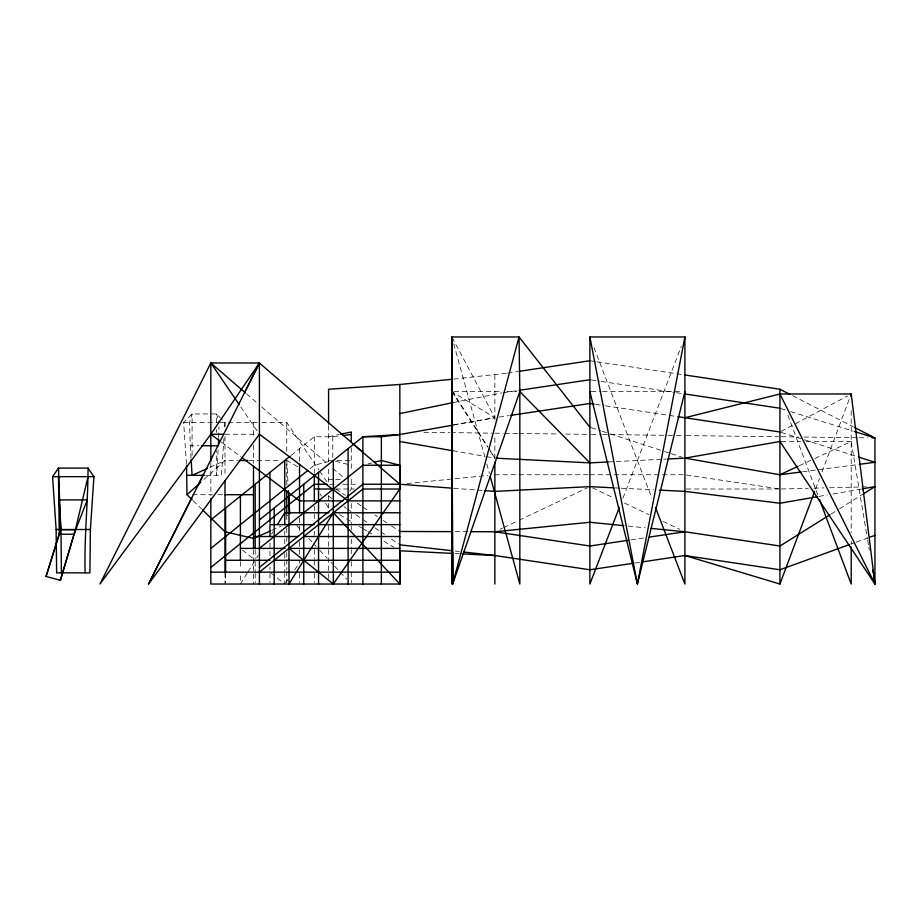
<?xml version="1.0" encoding="UTF-8"?>
<svg xmlns="http://www.w3.org/2000/svg" width="921" height="921" viewBox="0 0 921 921"><rect width="100%" height="100%" fill="white"/><g stroke="black" fill="none" stroke-linecap="round" stroke-linejoin="round"><path stroke-width="0.69" stroke-dasharray="4.61 3.45" d="M218.634 437.544L218.968 426.596M218.127 449.978L216.573 475.351L216.573 451.06M223.953 438.2L221.466 475.351L204.324 475.351M224.712 426.78L225 422.486L221.259 418.687M815.557 489.005L819.517 478.448M821.993 471.851L850.705 395.305M622.941 498.1L681.321 346.296M247.058 573.334L240.404 584.029L240.404 573.472M247.795 572.148L254.449 561.465M256.66 557.896L258.145 555.524M271.442 534.145L272.927 531.762M285.51 582.947L287.778 579.712M294.685 569.846L299.532 562.915L299.532 560.267M349.75 491.169L351.269 489.016L351.269 476.79M186.433 463.919L183.659 422.486L192.086 413.943L216.573 413.943L220.315 417.743M203.886 479.507L225 460.5L237.825 460.5M291.082 455.411L314.314 436.75L332.792 436.75L339.907 435.886M310.089 468.639L314.314 465.255L328.624 461.571M831.099 514.045L838.398 509.474M839.618 508.714L862.77 494.243M781.181 431.327L847.447 395.984M499.999 529.322L502.567 528.101M503.856 527.491L517.982 520.791M519.26 520.181L587.322 487.854M799.359 465.681L813.623 459.026M814.912 458.428L851.2 441.493L867.421 538.866M209.815 467.35L225 460.5M271.856 530.346L281.032 526.305M850.854 544.058L854.872 542.607M856.208 542.124L866.914 538.244M368.009 463.931L371.842 462.952M328.578 436.75L339.25 434.505M452.948 402.627L501.957 392.922M452.948 425.145L494.865 417.743L452.522 338.237M819.057 496.407L827.438 494.945M833.033 493.967L860.974 489.074M453.731 424.754L494.865 417.743L453.074 392.358M453.731 379.095L506.205 373.281M507.632 373.063L517.556 371.577M503.373 392.703L517.556 390.585M499.113 417.098L509.048 415.613M631.012 539.856L645.195 537.726M635.271 562.973L639.519 562.328M802.617 471.771L857.935 464.518M406.932 483.548L487.773 475.466M608.321 461.951L662.211 459.257M663.638 459.188L666.47 459.049M781.342 488.97L808.293 488.303M813.968 488.153L823.892 487.911M829.568 487.762L866.442 486.841M454.076 391.609L501.254 391.609M506.964 391.609L516.98 391.609M591.282 391.609L601.091 391.609M602.495 391.609L682.104 391.609M183.659 422.486L219.094 422.486L216.573 413.943L216.573 422.486M220.28 422.486L260.436 422.486M261.829 422.486L286.765 422.486L318.931 469.998M225.115 434.252L256.556 434.252M781.296 441.493L800.591 441.493M806.301 441.493L851.2 441.493M192.086 455.342L192.086 413.943L189.565 422.486L190.267 445.752L198.706 445.752M249.234 460.5L281.227 460.5M328.578 460.5L331.41 460.5M337.086 460.5L351.269 460.5M494.865 474.752L517.556 474.752M518.972 474.752L588.461 474.752M589.889 474.752L684.902 474.752M328.578 479.507L334.254 479.507M335.67 479.507L341.346 479.507M334.254 484.25L328.578 484.25L328.578 467.292M342.739 484.25L358.511 484.25M335.635 489.005L354.32 489.005M686.329 489.005L778.51 489.005M192.627 494.704L212.337 494.704M217.966 494.704L223.596 494.704M455.158 531.647L469.33 531.682M423.948 432.294L449.483 432.617M450.899 432.628L492.033 433.146M494.865 433.181L503.373 433.284M504.789 433.307L517.556 433.469M518.972 433.48L557.263 433.964M565.77 434.067L588.461 434.355M591.305 434.39L601.229 434.516M602.645 434.528L666.47 435.322M667.886 435.345L674.978 435.437M676.394 435.449L684.902 435.552M686.329 435.575L778.51 436.727M781.342 436.761L798.369 436.98M804.033 437.049L857.935 437.717M859.351 437.74L867.858 437.843M615.412 487.911L619.672 488.118M621.088 488.188L653.703 489.822M455.158 553.533L459.406 553.751M453.731 488.303L476.422 489.995M477.849 490.11L482.097 490.421M628.18 526.098L645.195 527.791M455.158 551.057L459.406 551.529M591.305 360.94L595.553 361.573M596.981 361.792L682.07 374.559M591.305 379.947L599.813 381.225M601.229 381.432L674.978 392.496M676.394 392.703L682.07 393.555M595.553 404.342L604.072 405.62M605.488 405.827L676.394 416.465M686.329 474.971L779.926 489.005M452.948 450.783L485.079 456.413M486.484 456.655L494.865 458.128L494.865 435.84M335.428 461.179L348.633 464.575M781.284 408.659L785.36 409.937M790.794 411.629L853.226 431.143M781.284 432.421L803.008 439.352M804.367 439.778L857.301 456.655M591.247 427.678L600.745 430.775M602.104 431.212L608.885 433.423M610.243 433.86L663.189 451.071M664.548 451.509L669.97 453.27M671.328 453.708L682.196 457.242M592.456 487.854L612.995 497.605M624.553 503.096L648.948 514.689M663.074 521.401L679.767 529.322M792.601 395.731L853.41 426.895M286.765 484.918L286.765 460.5L297.828 466.786M339.63 514.643L353.146 522.76M359.294 526.444L361.746 527.917M362.978 528.654L366.662 530.864M367.893 531.601L374.041 535.285M383.873 541.191L393.693 547.086M335.739 489.005L345.294 495.337M357.198 503.211L361.93 506.354M363.116 507.137L369.045 511.063M374.962 514.989L377.334 516.554M383.251 520.48L386.808 522.84M391.552 525.972L398.655 530.68M328.578 496.131L332.136 498.572M344.017 506.688L346.388 508.311M347.585 509.117L351.143 511.558M355.897 514.804L361.838 518.857M363.024 519.674L367.767 522.921M374.905 527.791L379.648 531.037M380.834 531.843L385.588 535.089M391.529 539.153L398.655 544.023M221.167 442.011L240.68 456.666M242.511 550.09L253.079 558.575M271.027 573L284.75 584.029L284.75 573.472M246.54 393.82L257.362 403.156M261.679 406.898L325.838 462.296M332.792 468.305L344.753 478.621M193.157 500.713L201.377 508.726M284.75 512.767L287.525 515.737M296.758 525.626L301.386 530.577M308.731 538.451L313.267 543.309M314.314 544.438L316.156 546.418M319.852 550.378L327.254 558.299M330.95 562.247L332.792 564.228M334.645 566.208L346.653 579.079M240.784 406.944L257.788 431.88M319.737 471.195L326.967 481.879M451.854 391.609L487.186 446.248M490.26 451.002L494.865 458.128L488.717 448.446M452.648 391.609L487.957 447.238M320.024 493.76L321.452 496.131M325.723 503.257L328.578 508.012M593.987 347.631L651.861 498.1M787.846 415.106L818.067 495.694M453.742 343.832L484.711 456.379M486.795 463.954L489.454 473.613M867.663 540.282L868.595 545.923M868.837 547.339L869.309 550.159M190.267 445.752L191.05 458.439M286.765 460.5L288.204 486.357M851.2 410.754L851.2 532.718M851.2 541.272L851.2 544.115M494.865 374.985L494.865 420.909M351.269 447.675L351.269 471.356M351.281 503.522L351.269 511.443M351.269 514.079L351.269 524.636M351.269 525.96L351.269 529.92M351.269 539.153L351.269 548.398M351.281 549.71L351.269 553.671M351.269 561.591L351.269 569.512M351.281 572.148L351.269 582.705M332.792 436.75L332.792 457.702M328.578 425.571L328.578 461.893M328.578 495.429L328.578 508.484M328.578 525.592L328.578 578.33M314.314 436.75L314.314 473.394M314.314 506.159L314.314 511.443M314.314 514.079L314.314 520.676M314.314 531.233L314.314 535.193M314.314 549.71L314.314 558.955M314.314 560.267L314.314 566.875M314.314 573.472L314.314 582.705M299.532 448.619L299.532 462.872M299.532 518.039L299.532 523.324M299.532 525.96L299.532 531.233M299.532 541.801L299.532 547.074M299.532 549.71L299.532 554.995M299.532 573.472L299.532 582.705M286.765 422.486L286.765 452.05M286.765 515.081L286.765 522.265M286.765 528.009L286.765 535.193M286.765 536.632L286.765 542.377M286.765 552.427L286.765 558.172M286.765 559.611L286.765 569.662M286.765 571.101L286.765 582.59M284.75 531.233L284.75 535.193M284.75 539.153L284.75 544.438M284.75 553.671L284.75 558.955M284.75 561.591L284.75 572.148M269.968 543.114L269.968 556.319M269.968 566.875L269.968 569.512M269.968 573.472L269.968 582.705M255.186 549.71L255.186 558.955M255.186 561.591L255.186 572.148M255.186 573.472L255.186 582.705M253.505 422.486L253.505 437.982M253.505 445.016L253.505 463.378M253.505 549.825L253.505 584.029M240.404 561.591L240.404 569.512M225.622 573.472L225.622 582.705M225 422.486L225 426.711M225 436.566L225 476.295M225 572.724L225 584.029M216.573 429.635L216.573 432.49M210.84 462.803L210.84 495.625"/><path stroke-width="1.38" d="M399.841 584.029L399.841 550.827M85.135 572.85C84.076 537.876 88.036 503.05 88.025 468.098L58.495 468.098L52.578 476.652L56.123 529.506L56.63 572.85L89.89 572.85L90.385 529.506L93.93 476.652L88.025 468.098M192.132 499.712L186.998 494.704L186.526 465.347M218.599 438.914L218.392 445.752L201.515 445.752M619.326 507.494L589.889 584.029L589.889 336.971L684.902 336.971L637.401 584.029L589.889 391.609M88.025 476.652L75.418 529.702L60.268 580.276M684.902 391.609L637.401 584.029L589.889 336.971M452.648 391.609L451.854 391.609L452.648 584.029L519.041 336.971L451.854 336.971L451.854 584.029L452.602 581.255M46.05 576.465L60.648 529.702L75.418 529.702L60.487 580.334L46.05 576.465L60.648 529.702L58.495 468.098M452.614 339.734L451.854 336.971L452.648 584.029L519.835 391.609L519.041 336.971L589.889 427.24M642.363 561.902L684.902 555.524L779.926 584.029L814.555 491.687M259.411 584.029L259.411 362.989L210.84 362.989L99.963 584.029L210.84 434.252L259.411 362.989L399.852 484.25M399.841 500.886L348.103 500.886L259.411 434.252L148.534 584.029L191.729 497.927M197.531 486.357L203.322 474.799M244.583 392.553L259.411 362.989L148.546 584.029M277.359 524.636L284.75 512.767L329.039 512.767M399.841 512.767L333.321 512.767L288.975 584.029L288.975 496.131M399.841 548.398L288.975 548.398L333.321 584.029L399.841 489.016L362.886 489.005L259.411 572.148M186.998 494.704L200.72 482.351M210.84 519.893L290.034 456.263M210.84 548.398L284.255 489.408M307.982 470.343L284.75 489.005L284.75 460.5M259.411 519.893L362.886 436.75L399.841 434.516L452.948 425.145M210.84 567.394L314.314 484.25L327.116 484.25M259.411 548.398L362.886 465.255L399.841 465.255L399.852 489.005M259.411 567.394L362.886 484.25L399.841 484.25L452.315 488.188M829.879 514.804L779.926 546.015L684.902 531.762L650.871 528.366M863.99 493.483L874.95 486.633L862.378 488.832M667.886 458.98L684.902 458.128L779.926 474.752L798.07 466.291M207.283 468.49L192.086 475.351L191.142 459.844M270.544 530.922L253.505 538.417L225 531.762L202.401 509.727M849.519 544.553L779.926 569.777L684.902 555.524M869.597 537.265L874.95 535.331M374.398 462.284L381.363 460.5L399.841 465.255M684.902 417.743L779.926 393.981L851.2 393.981L874.95 584.029L779.926 441.493L684.902 458.128M340.586 434.228L351.269 431.995L351.269 441.976M399.841 413.587L452.948 402.627M817.652 496.661L779.926 503.257L684.902 491.377L659.378 490.11M518.972 371.359L589.889 360.733M518.972 390.366L589.889 379.728M510.464 415.406L589.889 403.49L594.137 404.123M628.18 540.27L589.889 546.015L494.865 531.762L470.758 531.693M649.455 537.081L684.902 531.762M633.855 563.18L589.889 569.777L494.865 555.524L463.666 552.013M779.926 474.752L801.201 471.966M859.351 464.334L874.95 462.284L858.66 457.092M342.739 435.541L351.269 434.516M362.886 584.029L362.886 436.75L381.363 436.75L399.841 434.516M328.578 424.167L328.578 389.238L399.841 384.483L452.315 379.233M494.865 531.762L589.889 522.265L623.92 525.672M496.281 458.198L589.889 462.872L608.321 461.951M223.699 434.252L210.84 434.252L220.015 441.147M239.253 460.5L247.807 460.5M187.193 475.351L204.324 475.351M52.578 476.652L93.93 476.652M314.314 489.005L334.323 489.005M225 494.704L253.505 494.704M342.888 500.886L299.532 500.886L241.82 457.53M314.257 524.636L269.968 524.636L269.968 536.517M318.539 524.636L399.841 524.636M56.123 529.506L90.385 529.506M255.186 536.517L298.542 536.517M303.757 536.517L399.841 536.517M240.404 548.398L285.188 548.398M225.622 560.267L269.911 560.267M274.193 560.267L399.852 560.267M210.84 572.148L399.852 572.148M399.841 384.483L399.852 584.029L210.84 584.029L210.84 498.48M399.841 531.475L452.315 531.636M872.118 437.901L874.95 437.935L874.95 584.029L779.926 393.981M613.996 487.842L589.889 486.633L494.865 491.377L484.941 490.64M399.841 550.77L452.315 553.394M462.25 553.889L494.865 555.524M399.841 544.829L452.315 550.735M684.902 374.985L779.926 389.238L790.068 394.43M684.902 393.981L779.926 408.233M677.81 416.672L779.926 431.995M399.841 441.493L452.948 450.783M854.584 431.569L874.95 437.935L854.676 427.54M353.526 444.267L362.886 452.349M210.84 461.375L210.84 362.989L245.458 392.887M589.889 462.872L519.835 391.609L519.835 584.029L490.214 476.376M333.321 512.767L399.852 584.029M210.84 362.989L239.172 404.561M655.476 507.494L684.902 584.029L684.902 336.971M819.575 499.712L851.2 584.029L851.2 546.97M872.601 569.915L873.073 572.735M873.534 575.556L874.95 584.029M288.446 490.663L289.724 513.642M58.495 476.652L59.243 534.238L73.968 534.238L87.311 499.907L59.197 499.907L61.016 529.506L61.373 572.85M851.2 393.981L851.2 396.778M779.926 389.238L779.926 584.029M494.865 462.284L494.865 584.029M452.648 552.439L452.648 584.029M381.363 436.75L381.363 584.029M348.103 448.619L348.103 584.029M333.321 460.5L333.321 584.029M318.539 472.381L318.539 584.029M314.314 474.752L314.314 500.886M303.757 484.25L303.757 584.029M299.532 464.299L299.532 512.767M286.765 490.663L286.765 513.642M284.75 489.776L284.75 524.636M274.193 508.012L274.193 584.029M269.968 472.381L269.968 523.209M255.186 484.25L255.186 548.398M253.505 466.164L253.505 548.398M240.404 496.131L240.404 560.267M225.622 508.012L225.622 572.148M225 480.451L225 572.724"/></g></svg>
